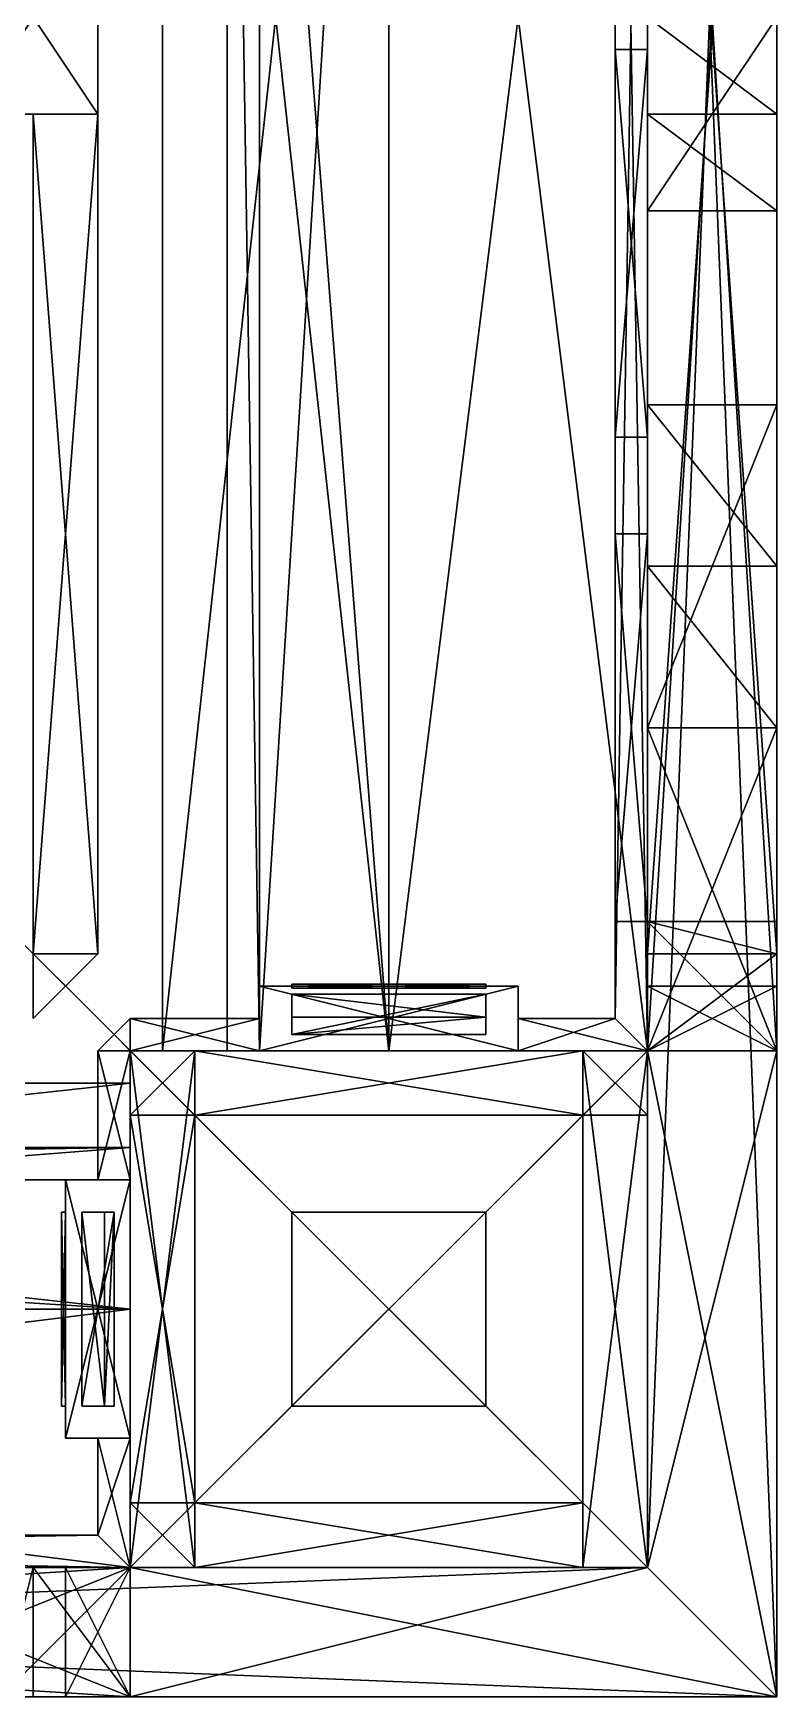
# Model space of a CAD drawing. Extents: x -160 to 672, y -352 to 480.
# Drawn here: x 488 to 672, y -352 to 60 of the extents above; entities that cross this region are included whole.
import ezdxf

# ---------------------------------------------------------------- set-up
doc = ezdxf.new("R2010")
doc.units = 0

msp = doc.modelspace()

# ---------------------------------------------------------------- meshes
at = {"layer": 'OBJECT000', "color": 50}
mesh = msp.add_polyface(dxfattribs=at)
corners = [(-159.999985, 480), (672, 480), (672, -352), (-159.999985, -352), (-159.999985, -352, -32), (672, -352, -32), (672, 480, -32), (-159.999985, 480, -32)]
mesh.append_faces([[corners[k] for k in face] for face in [(1, 3, 0), (5, 7, 4), (3, 7, 0), (5, 1, 6), (0, 6, 1), (4, 2, 5)]], dxfattribs={"vtx0": -1})
mesh.append_faces([[corners[k] for k in face] for face in [(1, 2, 3), (5, 6, 7), (3, 4, 7), (5, 2, 1), (0, 7, 6), (4, 3, 2)]], dxfattribs={"vtx2": -1})
at = {"layer": 'OBJECT004', "color": 50}
mesh = msp.add_polyface(dxfattribs=at)
corners = [(640, -320, 256), (672, -352, 256), (512, -352, 256), (512, -320, 256), (672, -352), (640, -320), (512, -320), (512, -352)]
mesh.append_faces([[corners[k] for k in face] for face in [(1, 3, 0), (5, 7, 4), (7, 3, 2), (1, 5, 4), (6, 0, 3), (2, 4, 7)]], dxfattribs={"vtx0": -1})
mesh.append_faces([[corners[k] for k in face] for face in [(1, 2, 3), (5, 6, 7), (7, 6, 3), (1, 0, 5), (6, 5, 0), (2, 1, 4)]], dxfattribs={"vtx2": -1})
at = {"layer": 'OBJECT005', "color": 50}
mesh = msp.add_polyface(dxfattribs=at)
corners = [(672, -352, 384), (-160, -352, 384), (-128, -320, 384), (640, -320, 384), (640, -320, 256), (-128, -320, 256), (-160, -352, 256), (672, -352, 256)]
mesh.append_faces([[corners[k] for k in face] for face in [(1, 3, 0), (5, 7, 4), (5, 1, 6), (3, 7, 0), (4, 2, 5), (0, 6, 1)]], dxfattribs={"vtx0": -1})
mesh.append_faces([[corners[k] for k in face] for face in [(1, 2, 3), (5, 6, 7), (5, 2, 1), (3, 4, 7), (4, 3, 2), (0, 7, 6)]], dxfattribs={"vtx2": -1})
at = {"layer": 'OBJECT007', "color": 50}
mesh = msp.add_polyface(dxfattribs=at)
corners = [(-159.999985, 480, 416), (672, 480, 416), (672, -352, 416), (-159.999985, -352, 416), (-159.999985, -352, 384), (672, -352, 384), (672, 480, 384), (-159.999985, 480, 384)]
mesh.append_faces([[corners[k] for k in face] for face in [(1, 3, 0), (5, 7, 4), (3, 7, 0), (5, 1, 6), (0, 6, 1), (4, 2, 5)]], dxfattribs={"vtx0": -1})
mesh.append_faces([[corners[k] for k in face] for face in [(1, 2, 3), (5, 6, 7), (3, 4, 7), (5, 2, 1), (0, 7, 6), (4, 3, 2)]], dxfattribs={"vtx2": -1})
at = {"layer": 'OBJECT011', "color": 50}
mesh = msp.add_polyface(dxfattribs=at)
corners = [(640, 448, 384), (672, 480, 384), (672, -352, 384), (640, -320, 384), (640, -320, 256), (672, -352, 256), (672, 480, 256), (640, 448, 256)]
mesh.append_faces([[corners[k] for k in face] for face in [(1, 3, 0), (5, 7, 4), (5, 1, 6), (3, 7, 0), (4, 2, 5), (0, 6, 1)]], dxfattribs={"vtx0": -1})
mesh.append_faces([[corners[k] for k in face] for face in [(1, 2, 3), (5, 6, 7), (5, 2, 1), (3, 4, 7), (4, 3, 2), (0, 7, 6)]], dxfattribs={"vtx2": -1})
at = {"layer": 'OBJECT013', "color": 50}
mesh = msp.add_polyface(dxfattribs=at)
corners = [(640, -320, 256), (640, -192, 256), (672, -192, 256), (672, -352, 256), (640, -192), (640, -320), (672, -352), (672, -192)]
mesh.append_faces([[corners[k] for k in face] for face in [(1, 3, 0), (5, 7, 4), (7, 3, 2), (1, 5, 4), (6, 0, 3), (2, 4, 7)]], dxfattribs={"vtx0": -1})
mesh.append_faces([[corners[k] for k in face] for face in [(1, 2, 3), (5, 6, 7), (7, 6, 3), (1, 0, 5), (6, 5, 0), (2, 1, 4)]], dxfattribs={"vtx2": -1})
at = {"layer": 'OBJECT044', "color": 50}
mesh = msp.add_polyface(dxfattribs=at)
corners = [(512, -320, 384), (0, -320, 384), (17.999998, -312, 384), (504, -312, 384), (504, -312, 368), (17.999998, -312, 368), (0, -320, 368), (512, -320, 368)]
mesh.append_faces([[corners[k] for k in face] for face in [(1, 3, 0), (5, 7, 4), (5, 1, 6), (3, 7, 0), (4, 2, 5), (0, 6, 1)]], dxfattribs={"vtx0": -1})
mesh.append_faces([[corners[k] for k in face] for face in [(1, 2, 3), (5, 6, 7), (5, 2, 1), (3, 4, 7), (4, 3, 2), (0, 7, 6)]], dxfattribs={"vtx2": -1})
at = {"layer": 'OBJECT046', "color": 50}
mesh = msp.add_polyface(dxfattribs=at)
corners = [(640, -320, 384), (512, -320, 384), (512, -192, 384), (640, -192, 384), (640, -192, 256), (512, -192, 256), (512, -320, 256), (640, -320, 256)]
mesh.append_faces([[corners[k] for k in face] for face in [(1, 3, 0), (5, 7, 4), (7, 3, 4), (1, 5, 2), (4, 2, 5), (0, 6, 1)]], dxfattribs={"vtx0": -1})
mesh.append_faces([[corners[k] for k in face] for face in [(1, 2, 3), (5, 6, 7), (7, 0, 3), (1, 6, 5), (4, 3, 2), (0, 7, 6)]], dxfattribs={"vtx2": -1})
at = {"layer": 'OBJECT047', "color": 50}
mesh = msp.add_polyface(dxfattribs=at)
corners = [(512, -223.999985, 384), (504, -223.999985, 384), (504, -191.999985, 384), (512, -191.999985, 384), (512, -191.999985, 368), (504, -191.999985, 368), (504, -223.999985, 368), (512, -223.999985, 368)]
mesh.append_faces([[corners[k] for k in face] for face in [(1, 3, 0), (5, 7, 4), (7, 3, 4), (1, 5, 2), (4, 2, 5), (0, 6, 1)]], dxfattribs={"vtx0": -1})
mesh.append_faces([[corners[k] for k in face] for face in [(1, 2, 3), (5, 6, 7), (7, 0, 3), (1, 6, 5), (4, 3, 2), (0, 7, 6)]], dxfattribs={"vtx2": -1})
at = {"layer": 'OBJECT048', "color": 50}
mesh = msp.add_polyface(dxfattribs=at)
corners = [(496, -224, 384), (512, -224, 384), (512, -288, 384), (496, -288, 384), (496, -288, 288), (512, -288, 272), (512, -224, 272), (496, -224, 288)]
mesh.append_faces([[corners[k] for k in face] for face in [(1, 3, 0), (5, 7, 4), (1, 5, 2), (7, 3, 4), (0, 6, 1), (4, 2, 5)]], dxfattribs={"vtx0": -1})
mesh.append_faces([[corners[k] for k in face] for face in [(1, 2, 3), (5, 6, 7), (1, 6, 5), (7, 0, 3), (0, 7, 6), (4, 3, 2)]], dxfattribs={"vtx2": -1})
at = {"layer": 'OBJECT049', "color": 50}
mesh = msp.add_polyface(dxfattribs=at)
corners = [(496, -280, 376), (495, -280, 376), (495, -232, 376), (496, -232, 376), (496, -232, 296), (495, -232, 296), (495, -280, 296), (496, -280, 296)]
mesh.append_faces([[corners[k] for k in face] for face in [(1, 3, 0), (5, 7, 4), (7, 3, 4), (1, 5, 2), (4, 2, 5), (0, 6, 1)]], dxfattribs={"vtx0": -1})
mesh.append_faces([[corners[k] for k in face] for face in [(1, 2, 3), (5, 6, 7), (7, 0, 3), (1, 6, 5), (4, 3, 2), (0, 7, 6)]], dxfattribs={"vtx2": -1})
at = {"layer": 'OBJECT050', "color": 50}
mesh = msp.add_polyface(dxfattribs=at)
corners = [(500, -232, 284), (500, -280, 284), (500, -280, 281.65686), (500, -232, 281.65686), (508, -280, 276), (508, -232, 276), (505.65686, -232, 276), (505.65686, -280, 276)]
mesh.append_faces([[corners[k] for k in face] for face in [(1, 3, 0), (5, 7, 4), (5, 1, 0), (3, 7, 6), (6, 0, 3), (2, 4, 7)]], dxfattribs={"vtx0": -1})
mesh.append_faces([[corners[k] for k in face] for face in [(1, 2, 3), (5, 6, 7), (5, 4, 1), (3, 2, 7), (6, 5, 0), (2, 1, 4)]], dxfattribs={"vtx2": -1})
at = {"layer": 'OBJECT051', "color": 50}
mesh = msp.add_polyface(dxfattribs=at)
corners = [(512, -184, 384), (512, -192, 384), (504, -192, 384), (508, -188, 384), (512, -192, 368), (512, -184, 368), (508, -188, 368), (504, -192, 368)]
mesh.append_faces([[corners[k] for k in face] for face in [(1, 3, 0), (5, 7, 4), (5, 1, 0), (3, 7, 6), (6, 0, 3), (2, 4, 7)]], dxfattribs={"vtx0": -1})
mesh.append_faces([[corners[k] for k in face] for face in [(1, 2, 3), (5, 6, 7), (5, 4, 1), (3, 2, 7), (6, 5, 0), (2, 1, 4)]], dxfattribs={"vtx2": -1})
at = {"layer": 'OBJECT052', "color": 50}
mesh = msp.add_polyface(dxfattribs=at)
corners = [(544, -192, 384), (512, -192, 384), (512, -184, 384), (544, -184, 384), (544, -184, 368), (512, -184, 368), (512, -192, 368), (544, -192, 368)]
mesh.append_faces([[corners[k] for k in face] for face in [(1, 3, 0), (5, 7, 4), (7, 3, 4), (1, 5, 2), (4, 2, 5), (0, 6, 1)]], dxfattribs={"vtx0": -1})
mesh.append_faces([[corners[k] for k in face] for face in [(1, 2, 3), (5, 6, 7), (7, 0, 3), (1, 6, 5), (4, 3, 2), (0, 7, 6)]], dxfattribs={"vtx2": -1})
at = {"layer": 'OBJECT053', "color": 50}
mesh = msp.add_polyface(dxfattribs=at)
corners = [(608, -176.000015, 384), (608, -192.000015, 384), (544, -192, 384), (544, -176, 384), (544, -176, 288), (544, -192, 272), (608, -192.000015, 272), (608, -176.000015, 288)]
mesh.append_faces([[corners[k] for k in face] for face in [(1, 3, 0), (5, 7, 4), (1, 5, 2), (7, 3, 4), (0, 6, 1), (4, 2, 5)]], dxfattribs={"vtx0": -1})
mesh.append_faces([[corners[k] for k in face] for face in [(1, 2, 3), (5, 6, 7), (1, 6, 5), (7, 0, 3), (0, 7, 6), (4, 3, 2)]], dxfattribs={"vtx2": -1})
at = {"layer": 'OBJECT054', "color": 50}
mesh = msp.add_polyface(dxfattribs=at)
corners = [(552, -176.5, 376), (552, -175.5, 376), (600, -175.5, 376), (600, -176.5, 376), (600, -176.5, 296), (600, -175.5, 296), (552, -175.5, 296), (552, -176.5, 296)]
mesh.append_faces([[corners[k] for k in face] for face in [(1, 3, 0), (5, 7, 4), (7, 3, 4), (1, 5, 2), (4, 2, 5), (0, 6, 1)]], dxfattribs={"vtx0": -1})
mesh.append_faces([[corners[k] for k in face] for face in [(1, 2, 3), (5, 6, 7), (7, 0, 3), (1, 6, 5), (4, 3, 2), (0, 7, 6)]], dxfattribs={"vtx2": -1})
at = {"layer": 'OBJECT055', "color": 50}
mesh = msp.add_polyface(dxfattribs=at)
corners = [(600, -178, 281.65686), (600, -178, 286), (552, -178, 286), (552, -178, 281.65686), (552, -183.656845, 276), (552, -188, 276), (600, -188, 276), (600, -183.65686, 276)]
mesh.append_faces([[corners[k] for k in face] for face in [(1, 3, 0), (5, 7, 4), (1, 5, 2), (7, 3, 4), (0, 6, 1), (4, 2, 5)]], dxfattribs={"vtx0": -1})
mesh.append_faces([[corners[k] for k in face] for face in [(1, 2, 3), (5, 6, 7), (1, 6, 5), (7, 0, 3), (0, 7, 6), (4, 3, 2)]], dxfattribs={"vtx2": -1})
at = {"layer": 'OBJECT056', "color": 50}
mesh = msp.add_polyface(dxfattribs=at)
corners = [(632, -184, 384), (640, -192, 384), (608, -192, 384), (608, -184, 384), (640, -192, 368), (632, -184, 368), (608, -184, 368), (608, -192, 368)]
mesh.append_faces([[corners[k] for k in face] for face in [(1, 3, 0), (5, 7, 4), (5, 1, 0), (3, 7, 6), (6, 0, 3), (2, 4, 7)]], dxfattribs={"vtx0": -1})
mesh.append_faces([[corners[k] for k in face] for face in [(1, 2, 3), (5, 6, 7), (5, 4, 1), (3, 2, 7), (6, 5, 0), (2, 1, 4)]], dxfattribs={"vtx2": -1})
at = {"layer": 'OBJECT057', "color": 50}
mesh = msp.add_polyface(dxfattribs=at)
corners = [(512, -288, 384), (512, -320, 384), (504, -312, 384), (504, -288, 384), (512, -320, 368), (512, -288, 368), (504, -288, 368), (504, -312, 368)]
mesh.append_faces([[corners[k] for k in face] for face in [(1, 3, 0), (5, 7, 4), (5, 1, 0), (3, 7, 6), (6, 0, 3), (2, 4, 7)]], dxfattribs={"vtx0": -1})
mesh.append_faces([[corners[k] for k in face] for face in [(1, 2, 3), (5, 6, 7), (5, 4, 1), (3, 2, 7), (6, 5, 0), (2, 1, 4)]], dxfattribs={"vtx2": -1})
at = {"layer": 'OBJECT058', "color": 50}
mesh = msp.add_polyface(dxfattribs=at)
corners = [(528, -304, 256), (512, -304, 256), (512, -208, 256), (528, -208, 256), (528, -208, 240), (512, -208, 240), (512, -304, 240), (528, -304, 240)]
mesh.append_faces([[corners[k] for k in face] for face in [(1, 3, 0), (5, 7, 4), (7, 3, 4), (1, 5, 2), (4, 2, 5), (0, 6, 1)]], dxfattribs={"vtx0": -1})
mesh.append_faces([[corners[k] for k in face] for face in [(1, 2, 3), (5, 6, 7), (7, 0, 3), (1, 6, 5), (4, 3, 2), (0, 7, 6)]], dxfattribs={"vtx2": -1})
at = {"layer": 'OBJECT059', "color": 50}
mesh = msp.add_polyface(dxfattribs=at)
corners = [(528, -320, 256), (512, -320, 256), (512, -304, 256), (528, -304, 256), (528, -304, 32), (512, -304, 32), (512, -320, 32), (528, -320, 32)]
mesh.append_faces([[corners[k] for k in face] for face in [(1, 3, 0), (5, 7, 4), (7, 3, 4), (1, 5, 2), (4, 2, 5), (0, 6, 1)]], dxfattribs={"vtx0": -1})
mesh.append_faces([[corners[k] for k in face] for face in [(1, 2, 3), (5, 6, 7), (7, 0, 3), (1, 6, 5), (4, 3, 2), (0, 7, 6)]], dxfattribs={"vtx2": -1})
at = {"layer": 'OBJECT060', "color": 50}
mesh = msp.add_polyface(dxfattribs=at)
corners = [(528, -208, 256), (512, -208, 256), (512, -192, 256), (528, -192, 256), (528, -192, 32), (512, -192, 32), (512, -208, 32), (528, -208, 32)]
mesh.append_faces([[corners[k] for k in face] for face in [(1, 3, 0), (5, 7, 4), (7, 3, 4), (1, 5, 2), (4, 2, 5), (0, 6, 1)]], dxfattribs={"vtx0": -1})
mesh.append_faces([[corners[k] for k in face] for face in [(1, 2, 3), (5, 6, 7), (7, 0, 3), (1, 6, 5), (4, 3, 2), (0, 7, 6)]], dxfattribs={"vtx2": -1})
at = {"layer": 'OBJECT061', "color": 50}
mesh = msp.add_polyface(dxfattribs=at)
corners = [(512, -208, 240), (528, -208, 240), (528, -304, 240), (512, -304, 240), (512, -304, 48.000008), (528, -304, 48.000008), (528, -208, 48.000008), (512, -208, 48.000008)]
mesh.append_faces([[corners[k] for k in face] for face in [(1, 3, 0), (5, 7, 4), (1, 5, 2), (7, 3, 4), (0, 6, 1), (4, 2, 5)]], dxfattribs={"vtx0": -1})
mesh.append_faces([[corners[k] for k in face] for face in [(1, 2, 3), (5, 6, 7), (1, 6, 5), (7, 0, 3), (0, 7, 6), (4, 3, 2)]], dxfattribs={"vtx2": -1})
at = {"layer": 'OBJECT062', "color": 50}
mesh = msp.add_polyface(dxfattribs=at)
corners = [(624, -208, 256), (528, -208, 256), (528, -192, 256), (624, -192, 256), (624, -192, 240), (528, -192, 240), (528, -208, 240), (624, -208, 240)]
mesh.append_faces([[corners[k] for k in face] for face in [(1, 3, 0), (5, 7, 4), (7, 3, 4), (1, 5, 2), (4, 2, 5), (0, 6, 1)]], dxfattribs={"vtx0": -1})
mesh.append_faces([[corners[k] for k in face] for face in [(1, 2, 3), (5, 6, 7), (7, 0, 3), (1, 6, 5), (4, 3, 2), (0, 7, 6)]], dxfattribs={"vtx2": -1})
at = {"layer": 'OBJECT063', "color": 50}
mesh = msp.add_polyface(dxfattribs=at)
corners = [(528, -192, 240), (624, -192, 240), (624, -208, 240), (528, -208, 240), (528, -208, 128), (624, -208, 128), (624, -192, 128), (528, -192, 128)]
mesh.append_faces([[corners[k] for k in face] for face in [(1, 3, 0), (5, 7, 4), (1, 5, 2), (7, 3, 4), (0, 6, 1), (4, 2, 5)]], dxfattribs={"vtx0": -1})
mesh.append_faces([[corners[k] for k in face] for face in [(1, 2, 3), (5, 6, 7), (1, 6, 5), (7, 0, 3), (0, 7, 6), (4, 3, 2)]], dxfattribs={"vtx2": -1})
at = {"layer": 'OBJECT064', "color": 50}
mesh = msp.add_polyface(dxfattribs=at)
corners = [(640, -208, 256), (624, -208, 256), (624, -192, 256), (640, -192, 256), (640, -192, 32), (624, -192, 32), (624, -208, 32), (640, -208, 32)]
mesh.append_faces([[corners[k] for k in face] for face in [(1, 3, 0), (5, 7, 4), (7, 3, 4), (1, 5, 2), (4, 2, 5), (0, 6, 1)]], dxfattribs={"vtx0": -1})
mesh.append_faces([[corners[k] for k in face] for face in [(1, 2, 3), (5, 6, 7), (7, 0, 3), (1, 6, 5), (4, 3, 2), (0, 7, 6)]], dxfattribs={"vtx2": -1})
at = {"layer": 'OBJECT065', "color": 50}
mesh = msp.add_polyface(dxfattribs=at)
corners = [(624, -208, 128), (528, -208, 128), (528, -192, 128), (624, -192, 128), (624, -192, 112), (528, -192, 112), (528, -208, 112), (624, -208, 112)]
mesh.append_faces([[corners[k] for k in face] for face in [(1, 3, 0), (5, 7, 4), (7, 3, 4), (1, 5, 2), (4, 2, 5), (0, 6, 1)]], dxfattribs={"vtx0": -1})
mesh.append_faces([[corners[k] for k in face] for face in [(1, 2, 3), (5, 6, 7), (7, 0, 3), (1, 6, 5), (4, 3, 2), (0, 7, 6)]], dxfattribs={"vtx2": -1})
at = {"layer": 'OBJECT066', "color": 50}
mesh = msp.add_polyface(dxfattribs=at)
corners = [(528, -320, 32), (512, -320, 32), (512, -192, 32), (528, -192, 32), (528, -192, 24), (512, -192, 24), (512, -320, 24), (528, -320, 24)]
mesh.append_faces([[corners[k] for k in face] for face in [(1, 3, 0), (5, 7, 4), (7, 3, 4), (1, 5, 2), (4, 2, 5), (0, 6, 1)]], dxfattribs={"vtx0": -1})
mesh.append_faces([[corners[k] for k in face] for face in [(1, 2, 3), (5, 6, 7), (7, 0, 3), (1, 6, 5), (4, 3, 2), (0, 7, 6)]], dxfattribs={"vtx2": -1})
at = {"layer": 'OBJECT067', "color": 50}
mesh = msp.add_polyface(dxfattribs=at)
corners = [(528, -320, 24), (512, -320, 24), (512, -192, 24), (528, -192, 24), (528, -192), (512, -192), (512, -320), (528, -320)]
mesh.append_faces([[corners[k] for k in face] for face in [(1, 3, 0), (5, 7, 4), (7, 3, 4), (1, 5, 2), (4, 2, 5), (0, 6, 1)]], dxfattribs={"vtx0": -1})
mesh.append_faces([[corners[k] for k in face] for face in [(1, 2, 3), (5, 6, 7), (7, 0, 3), (1, 6, 5), (4, 3, 2), (0, 7, 6)]], dxfattribs={"vtx2": -1})
at = {"layer": 'OBJECT068', "color": 50}
mesh = msp.add_polyface(dxfattribs=at)
corners = [(624, -320, 32), (528, -320, 32), (528, -304, 32), (624, -304, 32), (624, -304, 24), (528, -304, 24), (528, -320, 24), (624, -320, 24)]
mesh.append_faces([[corners[k] for k in face] for face in [(1, 3, 0), (5, 7, 4), (7, 3, 4), (1, 5, 2), (4, 2, 5), (0, 6, 1)]], dxfattribs={"vtx0": -1})
mesh.append_faces([[corners[k] for k in face] for face in [(1, 2, 3), (5, 6, 7), (7, 0, 3), (1, 6, 5), (4, 3, 2), (0, 7, 6)]], dxfattribs={"vtx2": -1})
at = {"layer": 'OBJECT069', "color": 50}
mesh = msp.add_polyface(dxfattribs=at)
corners = [(624, -208, 24), (528, -208, 24), (528, -192, 24), (624, -192, 24), (624, -192), (528, -192), (528, -208), (624, -208)]
mesh.append_faces([[corners[k] for k in face] for face in [(1, 3, 0), (5, 7, 4), (7, 3, 4), (1, 5, 2), (4, 2, 5), (0, 6, 1)]], dxfattribs={"vtx0": -1})
mesh.append_faces([[corners[k] for k in face] for face in [(1, 2, 3), (5, 6, 7), (7, 0, 3), (1, 6, 5), (4, 3, 2), (0, 7, 6)]], dxfattribs={"vtx2": -1})
at = {"layer": 'OBJECT070', "color": 50}
mesh = msp.add_polyface(dxfattribs=at)
corners = [(624, -208, 32), (528, -208, 32), (528, -192, 32), (624, -192, 32), (624, -192, 24), (528, -192, 24), (528, -208, 24), (624, -208, 24)]
mesh.append_faces([[corners[k] for k in face] for face in [(1, 3, 0), (5, 7, 4), (7, 3, 4), (1, 5, 2), (4, 2, 5), (0, 6, 1)]], dxfattribs={"vtx0": -1})
mesh.append_faces([[corners[k] for k in face] for face in [(1, 2, 3), (5, 6, 7), (7, 0, 3), (1, 6, 5), (4, 3, 2), (0, 7, 6)]], dxfattribs={"vtx2": -1})
at = {"layer": 'OBJECT071', "color": 50}
mesh = msp.add_polyface(dxfattribs=at)
corners = [(640, -320, 32), (624, -320, 32), (624, -192, 32), (640, -192, 32), (640, -192, 24), (624, -192, 24), (624, -320, 24), (640, -320, 24)]
mesh.append_faces([[corners[k] for k in face] for face in [(1, 3, 0), (5, 7, 4), (7, 3, 4), (1, 5, 2), (4, 2, 5), (0, 6, 1)]], dxfattribs={"vtx0": -1})
mesh.append_faces([[corners[k] for k in face] for face in [(1, 2, 3), (5, 6, 7), (7, 0, 3), (1, 6, 5), (4, 3, 2), (0, 7, 6)]], dxfattribs={"vtx2": -1})
at = {"layer": 'OBJECT072', "color": 50}
mesh = msp.add_polyface(dxfattribs=at)
corners = [(624, -304, 30), (528, -304, 30), (528, -208, 30), (624, -208, 30), (624, -208, 26), (528, -208, 26), (528, -304, 26), (624, -304, 26)]
mesh.append_faces([[corners[k] for k in face] for face in [(1, 3, 0), (5, 7, 4), (7, 3, 4), (1, 5, 2), (4, 2, 5), (0, 6, 1)]], dxfattribs={"vtx0": -1})
mesh.append_faces([[corners[k] for k in face] for face in [(1, 2, 3), (5, 6, 7), (7, 0, 3), (1, 6, 5), (4, 3, 2), (0, 7, 6)]], dxfattribs={"vtx2": -1})
at = {"layer": 'OBJECT073', "color": 50}
mesh = msp.add_polyface(dxfattribs=at)
corners = [(624, -320, 24), (528, -320, 24), (528, -304, 24), (624, -304, 24), (624, -304), (528, -304), (528, -320), (624, -320)]
mesh.append_faces([[corners[k] for k in face] for face in [(1, 3, 0), (5, 7, 4), (7, 3, 4), (1, 5, 2), (4, 2, 5), (0, 6, 1)]], dxfattribs={"vtx0": -1})
mesh.append_faces([[corners[k] for k in face] for face in [(1, 2, 3), (5, 6, 7), (7, 0, 3), (1, 6, 5), (4, 3, 2), (0, 7, 6)]], dxfattribs={"vtx2": -1})
at = {"layer": 'OBJECT074', "color": 50}
mesh = msp.add_polyface(dxfattribs=at)
corners = [(640, -320, 24), (624, -320, 24), (624, -192, 24), (640, -192, 24), (640, -192), (624, -192), (624, -320), (640, -320)]
mesh.append_faces([[corners[k] for k in face] for face in [(1, 3, 0), (5, 7, 4), (7, 3, 4), (1, 5, 2), (4, 2, 5), (0, 6, 1)]], dxfattribs={"vtx0": -1})
mesh.append_faces([[corners[k] for k in face] for face in [(1, 2, 3), (5, 6, 7), (7, 0, 3), (1, 6, 5), (4, 3, 2), (0, 7, 6)]], dxfattribs={"vtx2": -1})
at = {"layer": 'OBJECT075', "color": 50}
mesh = msp.add_polyface(dxfattribs=at)
corners = [(600, -280, 240), (552, -280, 240), (552, -232, 240), (600, -232, 240), (600, -232, 236), (552, -232, 236), (552, -280, 236), (600, -280, 236)]
mesh.append_faces([[corners[k] for k in face] for face in [(1, 3, 0), (5, 7, 4), (7, 3, 4), (1, 5, 2), (4, 2, 5), (0, 6, 1)]], dxfattribs={"vtx0": -1})
mesh.append_faces([[corners[k] for k in face] for face in [(1, 2, 3), (5, 6, 7), (7, 0, 3), (1, 6, 5), (4, 3, 2), (0, 7, 6)]], dxfattribs={"vtx2": -1})
at = {"layer": 'OBJECT086', "color": 50}
mesh = msp.add_polyface(dxfattribs=at)
corners = [(640, -192, 384), (632, -184, 384), (632, 302, 384), (640, 320, 384), (632, -184, 368), (640, -192, 368), (640, 320, 368), (632, 302, 368)]
mesh.append_faces([[corners[k] for k in face] for face in [(1, 3, 0), (5, 7, 4), (3, 7, 6), (5, 1, 0), (2, 4, 7), (6, 0, 3)]], dxfattribs={"vtx0": -1})
mesh.append_faces([[corners[k] for k in face] for face in [(1, 2, 3), (5, 6, 7), (3, 2, 7), (5, 4, 1), (2, 1, 4), (6, 5, 0)]], dxfattribs={"vtx2": -1})
at = {"layer": 'OBJECT138', "color": 50}
mesh = msp.add_polyface(dxfattribs=at)
corners = [(0, -256, 16), (512, -256, 16), (512, -320, 16), (0, -320, 16), (0, -320), (512, -320), (512, -256), (0, -256)]
mesh.append_faces([[corners[k] for k in face] for face in [(1, 3, 0), (5, 7, 4), (3, 7, 0), (5, 1, 6), (0, 6, 1), (4, 2, 5)]], dxfattribs={"vtx0": -1})
mesh.append_faces([[corners[k] for k in face] for face in [(1, 2, 3), (5, 6, 7), (3, 4, 7), (5, 2, 1), (0, 7, 6), (4, 3, 2)]], dxfattribs={"vtx2": -1})
at = {"layer": 'OBJECT142', "color": 50}
mesh = msp.add_polyface(dxfattribs=at)
corners = [(640, -192, 16), (576, -192, 16), (576, 320, 16), (640, 320, 16), (640, 320), (576, 320), (576, -192), (640, -192)]
mesh.append_faces([[corners[k] for k in face] for face in [(1, 3, 0), (5, 7, 4), (3, 7, 0), (5, 1, 6), (0, 6, 1), (4, 2, 5)]], dxfattribs={"vtx0": -1})
mesh.append_faces([[corners[k] for k in face] for face in [(1, 2, 3), (5, 6, 7), (3, 4, 7), (5, 2, 1), (0, 7, 6), (4, 3, 2)]], dxfattribs={"vtx2": -1})
at = {"layer": 'OBJECT160', "color": 50}
mesh = msp.add_polyface(dxfattribs=at)
corners = [(640, 64, 240), (672, 64, 240), (672, 16, 240), (640, 16, 240), (640, 40, 208), (672, 40, 208), (672, 64, 208), (640, 64, 208)]
mesh.append_faces([[corners[k] for k in face] for face in [(1, 3, 0), (5, 7, 4), (3, 7, 0), (5, 1, 6), (0, 6, 1), (4, 2, 5)]], dxfattribs={"vtx0": -1})
mesh.append_faces([[corners[k] for k in face] for face in [(1, 2, 3), (5, 6, 7), (3, 4, 7), (5, 2, 1), (0, 7, 6), (4, 3, 2)]], dxfattribs={"vtx2": -1})
at = {"layer": 'OBJECT161', "color": 50}
mesh = msp.add_polyface(dxfattribs=at)
corners = [(672, -112, 240), (640, -112, 240), (640, -32, 240), (672, -32, 240), (672, -72, 216), (640, -72, 216), (640, -112, 216), (672, -112, 216)]
mesh.append_faces([[corners[k] for k in face] for face in [(1, 3, 0), (5, 7, 4), (5, 1, 6), (3, 7, 0), (4, 2, 5), (0, 6, 1)]], dxfattribs={"vtx0": -1})
mesh.append_faces([[corners[k] for k in face] for face in [(1, 2, 3), (5, 6, 7), (5, 2, 1), (3, 4, 7), (4, 3, 2), (0, 7, 6)]], dxfattribs={"vtx2": -1})
at = {"layer": 'OBJECT162', "color": 50}
mesh = msp.add_polyface(dxfattribs=at)
corners = [(640, -112, 240), (672, -112, 240), (672, -192, 240), (640, -192, 240), (640, -192, 216), (672, -192, 216), (672, -112, 216), (640, -112, 216)]
mesh.append_faces([[corners[k] for k in face] for face in [(1, 3, 0), (5, 7, 4), (3, 7, 0), (5, 1, 6), (0, 6, 1), (4, 2, 5)]], dxfattribs={"vtx0": -1})
mesh.append_faces([[corners[k] for k in face] for face in [(1, 2, 3), (5, 6, 7), (3, 4, 7), (5, 2, 1), (0, 7, 6), (4, 3, 2)]], dxfattribs={"vtx2": -1})
at = {"layer": 'OBJECT163', "color": 50}
mesh = msp.add_polyface(dxfattribs=at)
corners = [(672, -176, 216), (672, -192, 216), (640, -192, 216), (640, -176, 216), (672, -192, 40), (672, -176, 34), (640, -176, 34), (640, -192, 40)]
mesh.append_faces([[corners[k] for k in face] for face in [(1, 3, 0), (5, 7, 4), (7, 3, 2), (1, 5, 4), (6, 0, 3), (2, 4, 7)]], dxfattribs={"vtx0": -1})
mesh.append_faces([[corners[k] for k in face] for face in [(1, 2, 3), (5, 6, 7), (7, 6, 3), (1, 0, 5), (6, 5, 0), (2, 1, 4)]], dxfattribs={"vtx2": -1})
at = {"layer": 'OBJECT164', "color": 50}
mesh = msp.add_polyface(dxfattribs=at)
corners = [(640, -168, 32), (672, -168, 32), (672, -192, 40), (640, -192, 40), (672, -160), (640, -160), (640, -192), (672, -192)]
mesh.append_faces([[corners[k] for k in face] for face in [(1, 3, 0), (5, 7, 4), (7, 3, 2), (1, 5, 4), (6, 0, 3), (2, 4, 7)]], dxfattribs={"vtx0": -1})
mesh.append_faces([[corners[k] for k in face] for face in [(1, 2, 3), (5, 6, 7), (7, 6, 3), (1, 0, 5), (6, 5, 0), (2, 1, 4)]], dxfattribs={"vtx2": -1})
at = {"layer": 'OBJECT165', "color": 50}
mesh = msp.add_polyface(dxfattribs=at)
corners = [(640, 320.000031, 256), (672, 320.000031, 256), (672, -191.999969, 256), (640, -191.999969, 256), (640, -191.999969, 240), (672, -191.999969, 240), (672, 320.000031, 240), (640, 320.000031, 240)]
mesh.append_faces([[corners[k] for k in face] for face in [(1, 3, 0), (5, 7, 4), (3, 7, 0), (5, 1, 6), (0, 6, 1), (4, 2, 5)]], dxfattribs={"vtx0": -1})
mesh.append_faces([[corners[k] for k in face] for face in [(1, 2, 3), (5, 6, 7), (3, 4, 7), (5, 2, 1), (0, 7, 6), (4, 3, 2)]], dxfattribs={"vtx2": -1})
at = {"layer": 'OBJECT166', "color": 50}
mesh = msp.add_polyface(dxfattribs=at)
corners = [(640, 287.999969, 16), (672, 287.999969, 16), (672, -168, 16), (640, -168, 16), (640, -168), (672, -168), (672, 287.999969), (640, 287.999969)]
mesh.append_faces([[corners[k] for k in face] for face in [(1, 3, 0), (5, 7, 4), (3, 7, 0), (5, 1, 6), (0, 6, 1), (4, 2, 5)]], dxfattribs={"vtx0": -1})
mesh.append_faces([[corners[k] for k in face] for face in [(1, 2, 3), (5, 6, 7), (3, 4, 7), (5, 2, 1), (0, 7, 6), (4, 3, 2)]], dxfattribs={"vtx2": -1})
at = {"layer": 'OBJECT179', "color": 50}
mesh = msp.add_polyface(dxfattribs=at)
corners = [(496.000061, -320, 216), (512.000061, -320, 216), (512.000061, -352, 216), (496.000061, -352, 216), (512.000061, -320, 40), (496.000061, -320, 34), (496.000061, -352, 34), (512.000061, -352, 40)]
mesh.append_faces([[corners[k] for k in face] for face in [(1, 3, 0), (5, 7, 4), (7, 3, 2), (1, 5, 4), (6, 0, 3), (2, 4, 7)]], dxfattribs={"vtx0": -1})
mesh.append_faces([[corners[k] for k in face] for face in [(1, 2, 3), (5, 6, 7), (7, 6, 3), (1, 0, 5), (6, 5, 0), (2, 1, 4)]], dxfattribs={"vtx2": -1})
at = {"layer": 'OBJECT180', "color": 50}
mesh = msp.add_polyface(dxfattribs=at)
corners = [(488.000061, -352, 32), (488.000061, -320, 32), (512.000061, -320, 40), (512.000061, -352, 40), (480.000061, -320), (480.000061, -352), (512.000061, -352), (512.000061, -320)]
mesh.append_faces([[corners[k] for k in face] for face in [(1, 3, 0), (5, 7, 4), (7, 3, 2), (1, 5, 4), (6, 0, 3), (2, 4, 7)]], dxfattribs={"vtx0": -1})
mesh.append_faces([[corners[k] for k in face] for face in [(1, 2, 3), (5, 6, 7), (7, 6, 3), (1, 0, 5), (6, 5, 0), (2, 1, 4)]], dxfattribs={"vtx2": -1})
at = {"layer": 'OBJECT186', "color": 50}
mesh = msp.add_polyface(dxfattribs=at)
corners = [(0.000038, -352, 256), (0.000036, -320, 256), (512, -320, 256), (512, -352, 256), (512, -352, 240), (512, -320, 240), (0.000036, -320, 240), (0.000038, -352, 240)]
mesh.append_faces([[corners[k] for k in face] for face in [(1, 3, 0), (5, 7, 4), (3, 7, 0), (5, 1, 6), (0, 6, 1), (4, 2, 5)]], dxfattribs={"vtx0": -1})
mesh.append_faces([[corners[k] for k in face] for face in [(1, 2, 3), (5, 6, 7), (3, 4, 7), (5, 2, 1), (0, 7, 6), (4, 3, 2)]], dxfattribs={"vtx2": -1})
at = {"layer": 'OBJECT190', "color": 50}
mesh = msp.add_polyface(dxfattribs=at)
corners = [(432.000061, -352, 240), (432.000061, -320, 240), (512.000061, -320, 240), (512.000061, -352, 240), (512.000061, -352, 216), (512.000061, -320, 216), (432.000061, -320, 216), (432.000061, -352, 216)]
mesh.append_faces([[corners[k] for k in face] for face in [(1, 3, 0), (5, 7, 4), (3, 7, 0), (5, 1, 6), (0, 6, 1), (4, 2, 5)]], dxfattribs={"vtx0": -1})
mesh.append_faces([[corners[k] for k in face] for face in [(1, 2, 3), (5, 6, 7), (3, 4, 7), (5, 2, 1), (0, 7, 6), (4, 3, 2)]], dxfattribs={"vtx2": -1})
at = {"layer": 'OBJECT199', "color": 50}
mesh = msp.add_polyface(dxfattribs=at)
corners = [(632, -159.999985, 360), (632, -63.999985, 360), (640, -63.999985, 360), (640, -159.999985, 360), (640, -159.999985, 264), (640, -63.999985, 264), (632, -63.999985, 264), (632, -159.999985, 264)]
mesh.append_faces([[corners[k] for k in face] for face in [(1, 3, 0), (5, 7, 4), (3, 7, 0), (5, 1, 6), (0, 6, 1), (4, 2, 5)]], dxfattribs={"vtx0": -1})
mesh.append_faces([[corners[k] for k in face] for face in [(1, 2, 3), (5, 6, 7), (3, 4, 7), (5, 2, 1), (0, 7, 6), (4, 3, 2)]], dxfattribs={"vtx2": -1})
at = {"layer": 'OBJECT200', "color": 50}
mesh = msp.add_polyface(dxfattribs=at)
corners = [(632, -39.999989, 360), (632, 56.000011, 360), (640, 56.000015, 360), (640, -39.999985, 360), (640, -39.999985, 264), (640, 56.000015, 264), (632, 56.000011, 264), (632, -39.999989, 264)]
mesh.append_faces([[corners[k] for k in face] for face in [(1, 3, 0), (5, 7, 4), (3, 7, 0), (5, 1, 6), (0, 6, 1), (4, 2, 5)]], dxfattribs={"vtx0": -1})
mesh.append_faces([[corners[k] for k in face] for face in [(1, 2, 3), (5, 6, 7), (3, 4, 7), (5, 2, 1), (0, 7, 6), (4, 3, 2)]], dxfattribs={"vtx2": -1})
at = {"layer": 'OBJECT207', "color": 50}
mesh = msp.add_polyface(dxfattribs=at)
corners = [(544, 320, 16), (576, 320, 16), (576, -192, 16), (544, -192, 16), (536, -192, 8), (576, -192, 8), (576, 320, 8), (536, 320, 8)]
mesh.append_faces([[corners[k] for k in face] for face in [(1, 3, 0), (5, 7, 4), (1, 5, 2), (7, 3, 4), (0, 6, 1), (4, 2, 5)]], dxfattribs={"vtx0": -1})
mesh.append_faces([[corners[k] for k in face] for face in [(1, 2, 3), (5, 6, 7), (1, 6, 5), (7, 0, 3), (0, 7, 6), (4, 3, 2)]], dxfattribs={"vtx2": -1})
at = {"layer": 'OBJECT208', "color": 50}
mesh = msp.add_polyface(dxfattribs=at)
corners = [(512, -223.999969, 16), (512, -255.999969, 16), (-0.00001, -255.999939, 16), (-0.000009, -223.999939, 16), (-0.000008, -215.999939, 8), (-0.00001, -255.999939, 8), (512, -255.999969, 8), (512, -215.999969, 8)]
mesh.append_faces([[corners[k] for k in face] for face in [(1, 3, 0), (5, 7, 4), (1, 5, 2), (7, 3, 4), (0, 6, 1), (4, 2, 5)]], dxfattribs={"vtx0": -1})
mesh.append_faces([[corners[k] for k in face] for face in [(1, 2, 3), (5, 6, 7), (1, 6, 5), (7, 0, 3), (0, 7, 6), (4, 3, 2)]], dxfattribs={"vtx2": -1})
at = {"layer": 'OBJECT211', "color": 50}
mesh = msp.add_polyface(dxfattribs=at)
corners = [(520, 320, 8), (576, 320, 8), (576, -192, 8), (520, -192, 8), (520, -192), (576, -192), (576, 320), (520, 320)]
mesh.append_faces([[corners[k] for k in face] for face in [(1, 3, 0), (5, 7, 4), (3, 7, 0), (5, 1, 6), (0, 6, 1), (4, 2, 5)]], dxfattribs={"vtx0": -1})
mesh.append_faces([[corners[k] for k in face] for face in [(1, 2, 3), (5, 6, 7), (3, 4, 7), (5, 2, 1), (0, 7, 6), (4, 3, 2)]], dxfattribs={"vtx2": -1})
at = {"layer": 'OBJECT212', "color": 50}
mesh = msp.add_polyface(dxfattribs=at)
corners = [(512, -200, 8), (512, -255.999985, 8), (0.000002, -256, 8), (0.000001, -200, 8), (0.000001, -200), (0.000002, -256), (512, -255.999985), (512, -200)]
mesh.append_faces([[corners[k] for k in face] for face in [(1, 3, 0), (5, 7, 4), (3, 7, 0), (5, 1, 6), (0, 6, 1), (4, 2, 5)]], dxfattribs={"vtx0": -1})
mesh.append_faces([[corners[k] for k in face] for face in [(1, 2, 3), (5, 6, 7), (3, 4, 7), (5, 2, 1), (0, 7, 6), (4, 3, 2)]], dxfattribs={"vtx2": -1})
at = {"layer": 'OBJECT217', "color": 50}
mesh = msp.add_polyface(dxfattribs=at)
corners = [(504, -168, 8), (496, -176, 8), (488, -184, 8), (488, -168, 8), (496, -176), (504, -168), (488, -168), (488, -184)]
mesh.append_faces([[corners[k] for k in face] for face in [(1, 3, 0), (5, 7, 4), (5, 1, 0), (3, 7, 6), (6, 0, 3), (2, 4, 7)]], dxfattribs={"vtx0": -1})
mesh.append_faces([[corners[k] for k in face] for face in [(1, 2, 3), (5, 6, 7), (5, 4, 1), (3, 2, 7), (6, 5, 0), (2, 1, 4)]], dxfattribs={"vtx2": -1})
at = {"layer": 'OBJECT224', "color": 50}
mesh = msp.add_polyface(dxfattribs=at)
corners = [(504.000031, -167.999985, 8), (488.000031, -168, 8), (488.000031, 40.000008, 8), (504.000031, 40.000008, 8), (504.000031, 40.000008), (488.000031, 40.000008), (488.000031, -168), (504.000031, -167.999985)]
mesh.append_faces([[corners[k] for k in face] for face in [(1, 3, 0), (5, 7, 4), (3, 7, 0), (5, 1, 6), (0, 6, 1), (4, 2, 5)]], dxfattribs={"vtx0": -1})
mesh.append_faces([[corners[k] for k in face] for face in [(1, 2, 3), (5, 6, 7), (3, 4, 7), (5, 2, 1), (0, 7, 6), (4, 3, 2)]], dxfattribs={"vtx2": -1})
at = {"layer": 'OBJECT225', "color": 50}
mesh = msp.add_polyface(dxfattribs=at)
corners = [(472.000031, 88.000008, 16), (504.000031, 88.000008, 16), (504.000031, 40.000008, 16), (472.000031, 40.000008, 16), (472.000031, 40.000008), (504.000031, 40.000008), (504.000031, 88.000008), (472.000031, 88.000008)]
mesh.append_faces([[corners[k] for k in face] for face in [(1, 3, 0), (5, 7, 4), (5, 1, 6), (3, 7, 0), (4, 2, 5), (0, 6, 1)]], dxfattribs={"vtx0": -1})
mesh.append_faces([[corners[k] for k in face] for face in [(1, 2, 3), (5, 6, 7), (5, 2, 1), (3, 4, 7), (4, 3, 2), (0, 7, 6)]], dxfattribs={"vtx2": -1})

doc.saveas('drawing.dxf')
